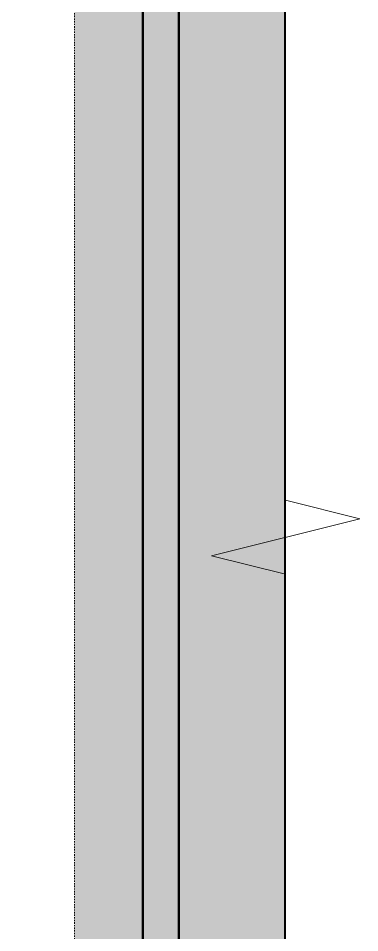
# Model space of a CAD drawing. Header units: inches. Extents: x -961 to 1381, y -1063 to 1035.
# Drawn here: x 1283.6 to 1311.2, y -680.3 to -606.1 of the extents above; entities that cross this region are included whole.
import ezdxf

# ---------------------------------------------------------------- set-up
doc = ezdxf.new("R2010")
doc.units = ezdxf.units.IN
doc.header["$LTSCALE"] = 0.2
doc.header["$MEASUREMENT"] = 0
doc.linetypes.add('STYLE_06', pattern=[1.0416400000000001, 0.625, -0.20828, 0.06943000000000005, -0.13893])
doc.layers.add('_MD Elevations (2D)', color=7, linetype='Continuous', lineweight=5)
doc.layers.add('None', color=7, linetype='Continuous', lineweight=5)

# ---------------------------------------------------------------- blocks, each defined once
blk = doc.blocks.new('Break Line-15')
at = {"layer": 'None', "color": 7, "linetype": 'Continuous', "lineweight": 20}
blk.add_lwpolyline([(0, 0), (263.25, 0), (264.75, 5.999999999999999), (267.75, -5.999999999999999), (269.25, 0), (532.5, 0)], dxfattribs=at)
blk = doc.blocks.new('Group-1008')
at = {"layer": 'None', "color": 7, "rotation": -90}
blk.add_blockref('Break Line-15', (1305.25, -308.6248923479525), dxfattribs=at)
at = {"color": 7, "linetype": 'Continuous', "lineweight": 5}
blk.add_wipeout([(1293.6954430371927, -756.7933923180675), (1282.695443037193, -747.2933923180674), (1282.695443037193, -334.6248923479525), (1293.6954430371932, -334.6248923479525)], dxfattribs=at).dxf.layer = 'None'
at = {"layer": 'None', "color": 7, "linetype": 'STYLE_06', "lineweight": 5}
blk.add_line((1288.149101266526, -271.6248923479527), (1288.149101266526, -881.447095873838), dxfattribs=at)
at = {"layer": 'None', "color": 7, "linetype": 'Continuous', "lineweight": 50}
blk.add_line((1293.695443037192, -756.7933923180675), (1293.695443037193, -334.6248923479525), dxfattribs=at)
at = {"layer": 'None', "color": 7, "linetype": 'Continuous'}
blk.add_solid([(1288.149101266526, -829.1248923479525), (1288.149101266526, -325.1248923479525), (1305.25, -829.1248923479525), (1305.25, -325.1248923479525)], dxfattribs=at)
blk = doc.blocks.new('Break Line-17')
at = {"layer": 'None', "color": 7, "linetype": 'Continuous', "lineweight": 20}
blk.add_lwpolyline([(0, 0), (263.25, 0), (264.75, 5.999999999999999), (267.75, -5.999999999999999), (269.25, 0), (532.5, 0)], dxfattribs=at)
blk = doc.blocks.new('Group-1110')
at = {"layer": 'None', "color": 7, "rotation": -90}
blk.add_blockref('Break Line-17', (1305.149101266527, -490.0000000000001), dxfattribs=at)
at = {"color": 7, "linetype": 'Continuous', "lineweight": 5}
blk.add_wipeout([(1296.5945443037192, -934.7500000000002), (1279.594544303719, -922.7500000000001), (1279.594544303719, -516), (1296.5945443037192, -516)], dxfattribs=at).dxf.layer = 'None'
at = {"layer": 'None', "color": 7, "linetype": 'STYLE_06', "lineweight": 5}
blk.add_line((1288.048202533053, -453.0000000000001), (1288.048202533053, -1062.822203525886), dxfattribs=at)
at = {"layer": 'None', "color": 7, "linetype": 'Continuous', "lineweight": 50}
blk.add_line((1296.594544303719, -934.7500000000001), (1296.594544303719, -516), dxfattribs=at)
at = {"layer": 'None', "color": 7, "linetype": 'Continuous'}
blk.add_solid([(1288.048202533053, -1010.5), (1288.048202533053, -503.9999999999999), (1305.149101266526, -1010.5), (1305.149101266526, -503.9999999999999)], dxfattribs=at)
blk = doc.blocks.new('Break Line-19')
at = {"layer": 'None', "color": 7, "linetype": 'Continuous', "lineweight": 20}
blk.add_lwpolyline([(0, 0), (263.25, 0), (264.75, 5.999999999999999), (267.75, -5.999999999999999), (269.25, 0), (532.5, 0)], dxfattribs=at)
blk = doc.blocks.new('Group-1260')
at = {"layer": 'None', "color": 7, "rotation": -90}
blk.add_blockref('Break Line-19', (1305.25, -381.9618278596422), dxfattribs=at)
at = {"color": 7, "linetype": 'Continuous', "lineweight": 5}
blk.add_wipeout([(1293.695443037193, -830.130327829757), (1282.695443037193, -820.6303278297572), (1282.695443037193, -407.9618278596421), (1293.695443037193, -407.9618278596421)], dxfattribs=at).dxf.layer = 'None'
at = {"layer": 'None', "color": 7, "linetype": 'STYLE_06', "lineweight": 5}
blk.add_line((1288.149101266526, -344.9618278596424), (1288.149101266526, -954.7840313855277), dxfattribs=at)
at = {"layer": 'None', "color": 7, "linetype": 'Continuous', "lineweight": 50}
blk.add_line((1293.695443037193, -830.130327829757), (1293.695443037193, -407.9618278596422), dxfattribs=at)
at = {"layer": 'None', "color": 7, "linetype": 'Continuous'}
blk.add_solid([(1288.149101266526, -902.4618278596421), (1288.149101266526, -398.4618278596421), (1305.25, -902.4618278596421), (1305.25, -398.4618278596421)], dxfattribs=at)
blk = doc.blocks.new('MD Elevations (2D)')
at = {"layer": 'None', "color": 7}
blk.add_blockref('Group-1008', (0, 0), dxfattribs=at)
blk.add_blockref('Group-1110', (0, 0), dxfattribs=at)
blk.add_blockref('Group-1260', (0, 0), dxfattribs=at)

msp = doc.modelspace()

# ---------------------------------------------------------------- block references
at = {"layer": '_MD Elevations (2D)'}
msp.add_blockref('MD Elevations (2D)', (0, 0), dxfattribs=at)

doc.saveas('drawing.dxf')
